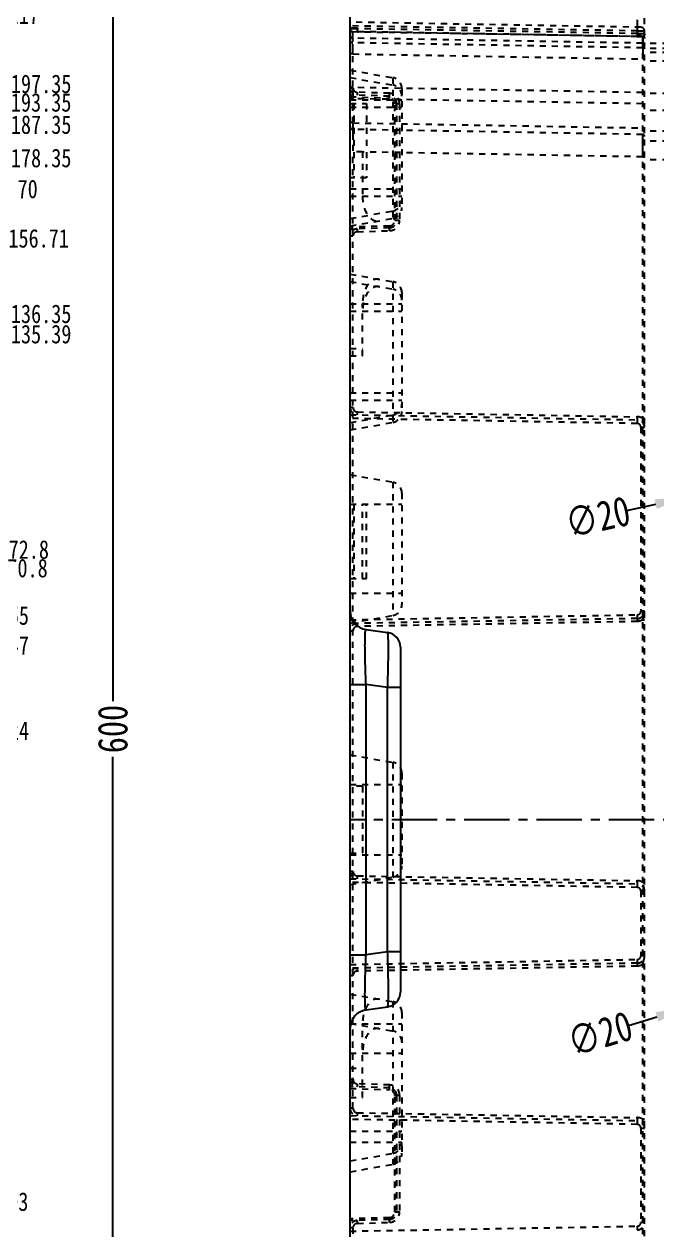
# Model space of a CAD drawing. Header units: millimetres. Extents: x -1265 to 1982, y -12197 to 1934.
# Drawn here: x 338.1 to 508.7, y -3272.7 to -2947.6 of the extents above; entities that cross this region are included whole.
import ezdxf

# ---------------------------------------------------------------- set-up
doc = ezdxf.new("R2010")
doc.units = ezdxf.units.MM
doc.header["$LTSCALE"] = 16.335
doc.header["$PDMODE"] = 3
doc.header["$PDSIZE"] = 0.3125
doc.linetypes.add('CENTER', pattern=[0.6, 0.375, -0.075, 0.075, -0.075])
doc.linetypes.add('HIDDEN', pattern=[0.2, 0.1, -0.1])
doc.layers.get('0').update_dxf_attribs({"linetype": 'CONTINUOUS'})
doc.layers.get('Defpoints').update_dxf_attribs({"linetype": 'CONTINUOUS'})
doc.layers.add('DEFAULT_2', color=8, linetype='HIDDEN')
doc.layers.add('DIM', color=3, linetype='CONTINUOUS')
doc.styles.get("Standard").update_dxf_attribs({"font": 'txt', "width": 0.8})
doc.dimstyles.new('11', dxfattribs={"dimtxt": 8, "dimasz": 8, "dimexe": 0, "dimexo": 0, "dimgap": 0, "dimtad": 0, "dimdsep": 46, "dimtxsty": 'Standard', "dimcen": 0, "dimclrd": 4, "dimclre": 4, "dimclrt": 6, "dimazin": 0, "dimtp": 0.01, "dimtm": 0.01, "dimtfac": 1, "dimtofl": 0, "dimtmove": 0, "dimatfit": 3, "dimfxl": 0, "dimtolj": 1, "dimarcsym": 0})

# ---------------------------------------------------------------- blocks, each defined once
blk = doc.blocks.new('*D445')
at = {"color": 4, "lineweight": -2}
for p, q in [((525.95, -3162.07), (615.41, -3162.07)), ((615.41, -3170.07), (615.41, -3241.73)), ((615.41, -3359.07), (615.41, -3257.73)), ((498.61, -3367.07), (615.41, -3367.07))]:
    blk.add_line(p, q, dxfattribs=at)
at = {"color": 4}
for points in [[(614.08, -3170.07), (616.74, -3170.07), (615.41, -3162.07)], [(614.08, -3359.07), (616.74, -3359.07), (615.41, -3367.07)]]:
    blk.add_solid(points, dxfattribs=at)
at = {"layer": 'Defpoints', "color": 0}
for p in [(525.95, -3162.07), (615.41, -3162.07), (498.61, -3367.07)]:
    blk.add_point(p, dxfattribs=at)
at = {"color": 6, "insert": (615.41, -3249.73), "char_height": 8, "attachment_point": 5, "rotation": 90}
blk.add_mtext('\\A1;205', dxfattribs=at)
blk = doc.blocks.new('*D502')
at = {"color": 4, "lineweight": -2}
for p, q in [((234.48, -2862.07), (362.03, -2862.07)), ((362.03, -2870.07), (362.03, -3130.16)), ((362.03, -3454.07), (362.03, -3145.1)), ((234.48, -3462.07), (362.03, -3462.07))]:
    blk.add_line(p, q, dxfattribs=at)
at = {"color": 4}
for points in [[(360.7, -2870.07), (363.36, -2870.07), (362.03, -2862.07)], [(360.7, -3454.07), (363.36, -3454.07), (362.03, -3462.07)]]:
    blk.add_solid(points, dxfattribs=at)
at = {"layer": 'Defpoints', "color": 0}
for p in [(234.48, -2862.07), (234.48, -3462.07), (362.03, -3462.07)]:
    blk.add_point(p, dxfattribs=at)
at = {"color": 6, "insert": (362.03, -3137.63), "char_height": 8, "attachment_point": 5, "rotation": 90}
blk.add_mtext('\\A1;600', dxfattribs=at)
blk = doc.blocks.new('*D504')
at = {"layer": 'Defpoints', "color": 0}
for p in [(141.15, -3138.07), (333.37, -3138.07), (36.15, -3162.07)]:
    blk.add_point(p, dxfattribs=at)
at = {"layer": 'DIM', "color": 4, "lineweight": -2}
blk.add_line((141.15, -3138.07), (333.37, -3138.07), dxfattribs=at)
at = {"layer": 'DIM', "color": 6, "insert": (336.7, -3138.07), "char_height": 5, "attachment_point": 5}
blk.add_mtext('\\A1;24', dxfattribs=at)
blk = doc.blocks.new('*D505')
at = {"layer": 'Defpoints', "color": 0}
for p in [(84.15, -3115.07), (333.37, -3115.07), (36.15, -3162.07)]:
    blk.add_point(p, dxfattribs=at)
at = {"layer": 'DIM', "color": 4, "lineweight": -2}
blk.add_line((84.15, -3115.07), (333.37, -3115.07), dxfattribs=at)
at = {"layer": 'DIM', "color": 6, "insert": (336.7, -3115.07), "char_height": 5, "attachment_point": 5}
blk.add_mtext('\\A1;47', dxfattribs=at)
blk = doc.blocks.new('*D506')
at = {"layer": 'Defpoints', "color": 0}
for p in [(41.55, -3107.07), (333.37, -3107.07), (36.15, -3162.07)]:
    blk.add_point(p, dxfattribs=at)
at = {"layer": 'DIM', "color": 4, "lineweight": -2}
blk.add_line((41.55, -3107.07), (333.37, -3107.07), dxfattribs=at)
at = {"layer": 'DIM', "color": 6, "insert": (336.7, -3107.07), "char_height": 5, "attachment_point": 5}
blk.add_mtext('\\A1;55', dxfattribs=at)
blk = doc.blocks.new('*D507')
at = {"layer": 'Defpoints', "color": 0}
for p in [(116.06, -3089.27), (333.37, -3089.27), (36.15, -3162.07)]:
    blk.add_point(p, dxfattribs=at)
at = {"layer": 'DIM', "color": 4, "lineweight": -2}
blk.add_line((116.06, -3089.27), (333.37, -3089.27), dxfattribs=at)
at = {"layer": 'DIM', "color": 6, "insert": (339.37, -3089.27), "char_height": 5, "attachment_point": 5}
blk.add_mtext('\\A1;72.8', dxfattribs=at)
blk = doc.blocks.new('*D508')
at = {"layer": 'Defpoints', "color": 0}
for p in [(261.15, -3091.27), (333.37, -3094.27), (36.15, -3162.07)]:
    blk.add_point(p, dxfattribs=at)
at = {"layer": 'DIM', "color": 4, "lineweight": -2}
for p, q in [((261.15, -3091.27), (325.37, -3091.27)), ((325.37, -3091.27), (329.37, -3094.27)), ((329.37, -3094.27), (333.37, -3094.27))]:
    blk.add_line(p, q, dxfattribs=at)
at = {"layer": 'DIM', "color": 6, "insert": (339.03, -3094.27), "char_height": 5, "attachment_point": 5}
blk.add_mtext('\\A1;70.8', dxfattribs=at)
blk = doc.blocks.new('*D509')
at = {"layer": 'Defpoints', "color": 0}
for p in [(76.61, -3025.72), (333.37, -3025.72), (36.15, -3162.07)]:
    blk.add_point(p, dxfattribs=at)
at = {"layer": 'DIM', "color": 4, "lineweight": -2}
blk.add_line((76.61, -3025.72), (333.37, -3025.72), dxfattribs=at)
at = {"layer": 'DIM', "color": 6, "insert": (342.7, -3025.72), "char_height": 5, "attachment_point": 5}
blk.add_mtext('\\A1;136.35', dxfattribs=at)
blk = doc.blocks.new('*D510')
at = {"layer": 'Defpoints', "color": 0}
for p in [(65.45, -3005.37), (333.37, -3005.37), (36.15, -3162.07)]:
    blk.add_point(p, dxfattribs=at)
at = {"layer": 'DIM', "color": 4, "lineweight": -2}
blk.add_line((65.45, -3005.37), (333.37, -3005.37), dxfattribs=at)
at = {"layer": 'DIM', "color": 6, "insert": (342.03, -3005.37), "char_height": 5, "attachment_point": 5}
blk.add_mtext('\\A1;156.71', dxfattribs=at)
blk = doc.blocks.new('*D511')
at = {"layer": 'Defpoints', "color": 0}
for p in [(36.15, -2992.07), (333.37, -2992.07), (36.15, -3162.07)]:
    blk.add_point(p, dxfattribs=at)
at = {"layer": 'DIM', "color": 4, "lineweight": -2}
blk.add_line((36.15, -2992.07), (333.37, -2992.07), dxfattribs=at)
at = {"layer": 'DIM', "color": 6, "insert": (337.7, -2992.07), "char_height": 5, "attachment_point": 5}
blk.add_mtext('\\A1;170', dxfattribs=at)
blk = doc.blocks.new('*D512')
at = {"layer": 'Defpoints', "color": 0}
for p in [(260.89, -3026.68), (333.37, -3031.2), (36.15, -3162.07)]:
    blk.add_point(p, dxfattribs=at)
at = {"layer": 'DIM', "color": 4, "lineweight": -2}
for p, q in [((260.89, -3026.68), (325.37, -3026.68)), ((325.37, -3026.68), (329.37, -3031.2)), ((329.37, -3031.2), (333.37, -3031.2))]:
    blk.add_line(p, q, dxfattribs=at)
at = {"layer": 'DIM', "color": 6, "insert": (342.7, -3031.2), "char_height": 5, "attachment_point": 5}
blk.add_mtext('\\A1;135.39', dxfattribs=at)
blk = doc.blocks.new('*D513')
at = {"layer": 'Defpoints', "color": 0}
for p in [(94.61, -2983.72), (333.37, -2983.72), (36.15, -3162.07)]:
    blk.add_point(p, dxfattribs=at)
at = {"layer": 'DIM', "color": 4, "lineweight": -2}
blk.add_line((94.61, -2983.72), (333.37, -2983.72), dxfattribs=at)
at = {"layer": 'DIM', "color": 6, "insert": (342.7, -2983.72), "char_height": 5, "attachment_point": 5}
blk.add_mtext('\\A1;178.35', dxfattribs=at)
blk = doc.blocks.new('*D514')
at = {"layer": 'Defpoints', "color": 0}
for p in [(228.61, -2974.72), (333.37, -2974.72), (36.15, -3162.07)]:
    blk.add_point(p, dxfattribs=at)
at = {"layer": 'DIM', "color": 4, "lineweight": -2}
blk.add_line((228.61, -2974.72), (333.37, -2974.72), dxfattribs=at)
at = {"layer": 'DIM', "color": 6, "insert": (342.7, -2974.72), "char_height": 5, "attachment_point": 5}
blk.add_mtext('\\A1;187.35', dxfattribs=at)
blk = doc.blocks.new('*D515')
at = {"layer": 'Defpoints', "color": 0}
for p in [(49.61, -2968.72), (333.37, -2968.72), (36.15, -3162.07)]:
    blk.add_point(p, dxfattribs=at)
at = {"layer": 'DIM', "color": 4, "lineweight": -2}
blk.add_line((49.61, -2968.72), (333.37, -2968.72), dxfattribs=at)
at = {"layer": 'DIM', "color": 6, "insert": (342.7, -2968.72), "char_height": 5, "attachment_point": 5}
blk.add_mtext('\\A1;193.35', dxfattribs=at)
blk = doc.blocks.new('*D516')
at = {"layer": 'Defpoints', "color": 0}
for p in [(333.37, -2963.72), (131.61, -2964.72), (36.15, -3162.07)]:
    blk.add_point(p, dxfattribs=at)
at = {"layer": 'DIM', "color": 4, "lineweight": -2}
for p, q in [((325.37, -2964.72), (329.37, -2963.72)), ((329.37, -2963.72), (333.37, -2963.72)), ((131.61, -2964.72), (325.37, -2964.72))]:
    blk.add_line(p, q, dxfattribs=at)
at = {"layer": 'DIM', "color": 6, "insert": (342.7, -2963.72), "char_height": 5, "attachment_point": 5}
blk.add_mtext('\\A1;197.35', dxfattribs=at)
blk = doc.blocks.new('*D517')
at = {"layer": 'Defpoints', "color": 0}
for p in [(208.55, -2945.07), (333.37, -2945.07), (36.15, -3162.07)]:
    blk.add_point(p, dxfattribs=at)
at = {"layer": 'DIM', "color": 4, "lineweight": -2}
blk.add_line((208.55, -2945.07), (333.37, -2945.07), dxfattribs=at)
at = {"layer": 'DIM', "color": 6, "insert": (338.03, -2945.07), "char_height": 5, "attachment_point": 5}
blk.add_mtext('\\A1;217', dxfattribs=at)
blk = doc.blocks.new('*D518')
at = {"layer": 'Defpoints', "color": 0}
for p in [(53.55, -2933.07), (333.37, -2933.07), (36.15, -3162.07)]:
    blk.add_point(p, dxfattribs=at)
at = {"layer": 'DIM', "color": 4, "lineweight": -2}
blk.add_line((53.55, -2933.07), (333.37, -2933.07), dxfattribs=at)
at = {"layer": 'DIM', "color": 6, "insert": (338.7, -2933.07), "char_height": 5, "attachment_point": 5}
blk.add_mtext('\\A1;229', dxfattribs=at)
blk = doc.blocks.new('*D519')
at = {"layer": 'Defpoints', "color": 0}
for p in [(47.15, -2912.07), (333.37, -2912.07), (36.15, -3162.07)]:
    blk.add_point(p, dxfattribs=at)
at = {"layer": 'DIM', "color": 4, "lineweight": -2}
blk.add_line((47.15, -2912.07), (333.37, -2912.07), dxfattribs=at)
at = {"layer": 'DIM', "color": 6, "insert": (338.37, -2912.07), "char_height": 5, "attachment_point": 5}
blk.add_mtext('\\A1;250', dxfattribs=at)
blk = doc.blocks.new('*D520')
at = {"layer": 'Defpoints', "color": 0}
for p in [(208.55, -2923.07), (333.37, -2923.07), (36.15, -3162.07)]:
    blk.add_point(p, dxfattribs=at)
at = {"layer": 'DIM', "color": 4, "lineweight": -2}
blk.add_line((208.55, -2923.07), (333.37, -2923.07), dxfattribs=at)
at = {"layer": 'DIM', "color": 6, "insert": (338.7, -2923.07), "char_height": 5, "attachment_point": 5}
blk.add_mtext('\\A1;239', dxfattribs=at)
blk = doc.blocks.new('*D525')
at = {"layer": 'Defpoints', "color": 0}
for p in [(36.15, -3162.07), (102.15, -3265.07), (330.84, -3265.07)]:
    blk.add_point(p, dxfattribs=at)
at = {"layer": 'DIM', "color": 4, "lineweight": -2}
blk.add_line((102.15, -3265.07), (330.84, -3265.07), dxfattribs=at)
at = {"layer": 'DIM', "color": 6, "insert": (335.18, -3265.07), "char_height": 5, "attachment_point": 5}
blk.add_mtext('\\A1;103', dxfattribs=at)
blk = doc.blocks.new('*D526')
at = {"layer": 'Defpoints', "color": 0}
for p in [(36.15, -3162.07), (50.55, -3289.07), (330.84, -3289.07)]:
    blk.add_point(p, dxfattribs=at)
at = {"layer": 'DIM', "color": 4, "lineweight": -2}
blk.add_line((50.55, -3289.07), (330.84, -3289.07), dxfattribs=at)
at = {"layer": 'DIM', "color": 6, "insert": (335.51, -3289.07), "char_height": 5, "attachment_point": 5}
blk.add_mtext('\\A1;127', dxfattribs=at)
blk = doc.blocks.new('*D527')
at = {"layer": 'Defpoints', "color": 0}
for p in [(36.15, -3162.07), (250.28, -3367.07), (330.84, -3367.07)]:
    blk.add_point(p, dxfattribs=at)
at = {"layer": 'DIM', "color": 4, "lineweight": -2}
blk.add_line((250.28, -3367.07), (330.84, -3367.07), dxfattribs=at)
at = {"layer": 'DIM', "color": 6, "insert": (335.84, -3367.07), "char_height": 5, "attachment_point": 5}
blk.add_mtext('\\A1;205', dxfattribs=at)
blk = doc.blocks.new('*D528')
at = {"layer": 'Defpoints', "color": 0}
for p in [(36.15, -3162.07), (210.72, -3390.66), (330.84, -3390.66)]:
    blk.add_point(p, dxfattribs=at)
at = {"layer": 'DIM', "color": 4, "lineweight": -2}
blk.add_line((210.72, -3390.66), (330.84, -3390.66), dxfattribs=at)
at = {"layer": 'DIM', "color": 6, "insert": (340.84, -3390.66), "char_height": 5, "attachment_point": 5}
blk.add_mtext('\\A1;228.58', dxfattribs=at)
blk = doc.blocks.new('*D529')
at = {"layer": 'Defpoints', "color": 0}
for p in [(36.15, -3162.07), (143.42, -3410.66), (330.84, -3410.66)]:
    blk.add_point(p, dxfattribs=at)
at = {"layer": 'DIM', "color": 4, "lineweight": -2}
blk.add_line((143.42, -3410.66), (330.84, -3410.66), dxfattribs=at)
at = {"layer": 'DIM', "color": 6, "insert": (340.84, -3410.66), "char_height": 5, "attachment_point": 5}
blk.add_mtext('\\A1;248.58', dxfattribs=at)
blk = doc.blocks.new('*D530')
at = {"layer": 'Defpoints', "color": 0}
for p in [(36.15, -3162.07), (45.89, -3412.07), (330.84, -3415.66)]:
    blk.add_point(p, dxfattribs=at)
at = {"layer": 'DIM', "color": 4, "lineweight": -2}
for p, q in [((45.89, -3412.07), (322.84, -3412.07)), ((322.84, -3412.07), (326.84, -3415.66)), ((326.84, -3415.66), (330.84, -3415.66))]:
    blk.add_line(p, q, dxfattribs=at)
at = {"layer": 'DIM', "color": 6, "insert": (335.84, -3415.66), "char_height": 5, "attachment_point": 5}
blk.add_mtext('\\A1;250', dxfattribs=at)
blk = doc.blocks.new('*D531')
at = {"layer": 'Defpoints', "color": 0}
for p in [(36.15, -3162.07), (75.42, -3421.66), (330.84, -3421.66)]:
    blk.add_point(p, dxfattribs=at)
at = {"layer": 'DIM', "color": 4, "lineweight": -2}
blk.add_line((75.42, -3421.66), (330.84, -3421.66), dxfattribs=at)
at = {"layer": 'DIM', "color": 6, "insert": (340.84, -3421.66), "char_height": 5, "attachment_point": 5}
blk.add_mtext('\\A1;259.58', dxfattribs=at)
blk = doc.blocks.new('*D567')
at = {"color": 4, "lineweight": -2}
blk.add_line((500.57, -3078.73), (508.38, -3076.99), dxfattribs=at)
at = {"color": 4}
blk.add_solid([(508.09, -3075.69), (508.67, -3078.29), (516.19, -3075.25)], dxfattribs=at)
at = {"layer": 'Defpoints', "color": 0}
for p in [(535.71, -3070.89), (516.19, -3075.25)]:
    blk.add_point(p, dxfattribs=at)
at = {"color": 6, "insert": (492.77, -3080.48), "char_height": 8, "attachment_point": 5, "rotation": 12.5788}
blk.add_mtext('\\A1;∅20', dxfattribs=at)
blk = doc.blocks.new('*D568')
at = {"color": 4, "lineweight": -2}
blk.add_line((501.04, -3217.51), (508.7, -3215.22), dxfattribs=at)
at = {"color": 4}
blk.add_solid([(508.32, -3213.94), (509.08, -3216.5), (516.37, -3212.93)], dxfattribs=at)
at = {"layer": 'Defpoints', "color": 0}
for p in [(535.53, -3207.21), (516.37, -3212.93)]:
    blk.add_point(p, dxfattribs=at)
at = {"color": 6, "insert": (493.37, -3219.8), "char_height": 8, "attachment_point": 5, "rotation": 16.6243}
blk.add_mtext('\\A1;∅20', dxfattribs=at)

msp = doc.modelspace()

# ---------------------------------------------------------------- linework, layer by layer
at = {"color": 7, "linetype": 'Continuous'}
for p, q in [((425.986, -3462.031), (425.986, -2862.114)), ((430.291, -3110.791), (436.108, -3111.608)), ((439.551, -3115.569), (439.551, -3208.575)), ((425.986, -3125.645), (430.291, -3125.645)), ((430.291, -3198.5), (430.291, -3125.645)), ((436.108, -3126.462), (430.291, -3125.645)), ((436.108, -3197.683), (436.108, -3126.462)), ((439.551, -3126.462), (436.108, -3126.462)), ((425.986, -3198.5), (430.291, -3198.5)), ((436.108, -3197.683), (430.291, -3198.5)), ((439.551, -3197.683), (436.108, -3197.683)), ((430.291, -3213.354), (436.108, -3212.537))]:
    msp.add_line(p, q, dxfattribs=at)
at = {"color": 1, "linetype": 'CENTER', "ltscale": 1.990328}
msp.add_line((585.986, -3162.072), (425.986, -3162.072), dxfattribs=at)
at = {"color": 7, "linetype": 'Continuous'}
for centre, radius, start, end in [((430.986, -3105.839), 5, 180, 262), ((435.551, -3115.569), 4, 0, 82), ((435.551, -3208.575), 4, 278, 0), ((430.986, -3218.306), 5, 98, 180)]:
    msp.add_arc(centre, radius, start, end, dxfattribs=at)
for points, knots in [([(430.291, -3125.645), (430.247, -3124.675), (430.17, -3122.772), (430.082, -3120.006), (430.027, -3117.455), (430.006, -3115.222), (430.018, -3113.603), (430.049, -3112.535), (430.08, -3111.919), (430.114, -3111.445), (430.166, -3111.09), (430.198, -3110.902), (430.262, -3110.787), (430.291, -3110.791)], [0, 0, 0, 0, 0.1953647, 0.3836415, 0.5572435, 0.7091879, 0.8332162, 0.883192, 0.9245225, 0.9568802, 0.9800813, 0.9941409, 1, 1, 1, 1]), ([(436.108, -3126.462), (436.143, -3125.498), (436.205, -3123.606), (436.275, -3120.859), (436.319, -3118.326), (436.334, -3116.395), (436.329, -3115.03), (436.319, -3114.165), (436.301, -3113.418), (436.277, -3112.797), (436.247, -3112.305), (436.213, -3111.95), (436.176, -3111.735), (436.142, -3111.638), (436.119, -3111.61), (436.108, -3111.608)], [0, 0, 0, 0, 0.1945228, 0.3815994, 0.5539675, 0.7051008, 0.770828, 0.829134, 0.8794767, 0.9214045, 0.9545501, 0.9786586, 0.9936133, 0.9977524, 1, 1, 1, 1]), ([(430.291, -3213.354), (430.262, -3213.358), (430.198, -3213.243), (430.166, -3213.055), (430.114, -3212.7), (430.08, -3212.225), (430.049, -3211.609), (430.018, -3210.54), (430.006, -3208.92), (430.027, -3206.688), (430.082, -3204.137), (430.17, -3201.372), (430.247, -3199.469), (430.291, -3198.5)], [0, 0, 0, 0, 0.0058599, 0.0199239, 0.0431402, 0.0755277, 0.1168881, 0.1669164, 0.2910024, 0.4429394, 0.6164791, 0.8046542, 1, 1, 1, 1]), ([(436.108, -3212.537), (436.119, -3212.535), (436.142, -3212.507), (436.176, -3212.41), (436.213, -3212.194), (436.247, -3211.839), (436.277, -3211.347), (436.301, -3210.725), (436.319, -3209.978), (436.329, -3209.112), (436.334, -3207.747), (436.319, -3205.816), (436.275, -3203.285), (436.205, -3200.538), (436.143, -3198.647), (436.108, -3197.683)], [0, 0, 0, 0, 0.0022479, 0.0063882, 0.0213486, 0.0454727, 0.0786484, 0.1206072, 0.1710005, 0.2293383, 0.2950926, 0.4462181, 0.6185267, 0.8055008, 1, 1, 1, 1])]:
    msp.add_open_spline(points, degree=3, knots=knots, dxfattribs=at)
at = {"layer": 'DEFAULT_2', "color": 8, "linetype": 'HIDDEN'}
for p, q in [((503.406, -2939.886), (503.406, -2950.949)), ((505.381, -3339.66), (505.381, -2939.903)), ((504.394, -2948.446), (425.986, -2947.077)), ((503.406, -2949.434), (425.986, -2948.082)), ((427.961, -2948.637), (425.986, -2948.585)), ((427.961, -2948.821), (425.986, -2948.8)), ((425.986, -2948.8), (427.961, -2948.821)), ((426.136, -2948.801), (425.986, -2948.8)), ((427.203, -2948.813), (426.136, -2948.801)), ((426.776, -2974.219), (426.776, -2949.604)), ((504.888, -2950.967), (426.776, -2949.604)), ((427.96, -2949.723), (426.776, -2949.704)), ((504.888, -2952.733), (426.776, -2951.37)), ((427.961, -2948.821), (427.203, -2948.813)), ((427.961, -2948.637), (427.961, -2948.821)), ((503.406, -2950.137), (427.961, -2948.821)), ((505.381, -2949.451), (503.406, -2949.434)), ((503.406, -2949.434), (505.381, -2949.451)), ((503.406, -2950.137), (505.381, -2950.137)), ((505.381, -2950.186), (503.406, -2950.137)), ((505.145, -2951.043), (504.888, -2950.967)), ((504.888, -2950.967), (504.888, -2953.982)), ((504.888, -2951.173), (504.888, -2950.996)), ((504.889, -2951.173), (504.888, -2950.996)), ((504.888, -2951.775), (504.888, -2951.173)), ((504.889, -2951.775), (504.889, -2951.173)), ((505.145, -2951.043), (505.286, -2951.18)), ((505.286, -2951.18), (505.375, -2951.409)), ((505.375, -2951.409), (505.381, -2951.456)), ((505.381, -2951.456), (505.381, -2951.448)), ((504.888, -2953.982), (426.776, -2952.618)), ((504.888, -2952.733), (504.888, -2951.775)), ((504.888, -3273.834), (504.888, -2952.733)), ((504.888, -2953.982), (504.889, -2952.733)), ((504.889, -2952.733), (504.889, -2951.775)), ((537.95, -2952.793), (505.381, -2952.793)), ((537.95, -2954.205), (505.381, -2954.205)), ((426.776, -2955.633), (425.986, -2955.633)), ((426.776, -2955.633), (504.888, -2956.996)), ((505.381, -2956.996), (504.888, -2956.996)), ((537.95, -2955.203), (505.381, -2955.203)), ((537.95, -2957.613), (505.381, -2957.613)), ((425.986, -2959.999), (437.507, -2962.03)), ((425.986, -2961.999), (437.507, -2964.03)), ((437.507, -2962.03), (437.507, -2999.967)), ((425.986, -2964.734), (426.776, -2964.734)), ((436.609, -2967.046), (425.986, -2966.675)), ((425.986, -2967.177), (436.6, -2967.548)), ((426.775, -2965.928), (426.774, -2966.324)), ((426.774, -2966.324), (426.774, -2966.729)), ((426.774, -2966.729), (426.774, -2966.886)), ((426.774, -2966.886), (426.775, -2967.488)), ((426.776, -2964.679), (426.775, -2965.928)), ((426.775, -2967.488), (426.776, -2967.694)), ((504.888, -2966.043), (426.776, -2964.679)), ((426.776, -2967.694), (426.776, -2964.679)), ((504.888, -2969.057), (426.776, -2967.694)), ((436.623, -2966.242), (427.94, -2965.939)), ((439.986, -2964.985), (439.986, -2997.013)), ((537.95, -2966.259), (505.381, -2966.259)), ((425.986, -2967.999), (439.986, -2967.999)), ((425.986, -2968.999), (430.46, -2968.999)), ((425.986, -2969.999), (439.986, -2969.999)), ((426.986, -2968.999), (426.986, -2988.999)), ((430.46, -2968.999), (430.46, -2988.999)), ((438.055, -3000.475), (438.055, -2969.055)), ((439.339, -2969.055), (438.055, -2969.055)), ((438.549, -2969.055), (438.549, -3000.475)), ((439.339, -2969.054), (439.339, -3000.475)), ((537.95, -2970.883), (505.381, -2970.883)), ((426.776, -2974.219), (426.775, -2975.78)), ((426.776, -2974.219), (504.888, -2975.583)), ((426.775, -2975.78), (426.776, -2975.985)), ((504.888, -2977.348), (426.776, -2975.985)), ((537.95, -2976.465), (505.381, -2976.465)), ((537.95, -2979.174), (505.381, -2979.174)), ((429.341, -2981.999), (425.986, -2981.999)), ((426.776, -3239.869), (426.776, -2982.014)), ((504.888, -2983.377), (426.776, -2982.014)), ((429.341, -2981.999), (429.341, -2993.999)), ((504.888, -2983.377), (505.381, -2983.377)), ((537.95, -2984.174), (505.381, -2984.174)), ((430.46, -2988.999), (425.986, -2988.999)), ((425.986, -2991.999), (439.986, -2991.999)), ((425.986, -2993.999), (439.986, -2993.999)), ((425.986, -2999.999), (437.507, -2997.967)), ((425.986, -3001.999), (437.507, -2999.967)), ((436.6, -3001.982), (425.986, -3002.352)), ((436.609, -3002.484), (425.986, -3002.855)), ((427.94, -3003.591), (436.623, -3003.287)), ((438.055, -3000.475), (439.339, -3000.475)), ((426.776, -3004.796), (425.986, -3004.796)), ((425.986, -3014.999), (437.507, -3017.03)), ((425.986, -3016.999), (437.507, -3019.03)), ((437.507, -3017.03), (437.507, -3054.967)), ((425.986, -3022.999), (439.986, -3022.999)), ((429.341, -3036.999), (429.341, -3022.999)), ((439.986, -3019.985), (439.986, -3052.013)), ((425.986, -3024.999), (439.986, -3024.999)), ((425.986, -3034.999), (429.341, -3034.999)), ((425.986, -3036.999), (429.341, -3036.999)), ((425.986, -3046.999), (439.986, -3046.999)), ((425.986, -3048.999), (439.986, -3048.999)), ((426.776, -3050.929), (425.986, -3050.929)), ((427.961, -3052.135), (503.406, -3053.451)), ((425.986, -3052.904), (503.406, -3054.255)), ((425.986, -3054.999), (437.507, -3052.967)), ((503.406, -3055.26), (425.986, -3053.909)), ((425.986, -3056.999), (437.507, -3054.967)), ((505.381, -3053.903), (504.888, -3053.903)), ((504.394, -3056.265), (504.394, -3105.823)), ((504.394, -3056.265), (505.381, -3056.265)), ((425.986, -3069.044), (437.507, -3071.075)), ((437.507, -3071.075), (437.507, -3107.012)), ((439.986, -3074.03), (439.986, -3104.058)), ((425.986, -3077.044), (439.986, -3077.044)), ((426.986, -3077.044), (426.986, -3097.044)), ((429.341, -3097.044), (429.341, -3077.044)), ((430.46, -3097.044), (430.46, -3077.044)), ((425.986, -3097.044), (430.46, -3097.044)), ((425.986, -3101.044), (439.986, -3101.044)), ((425.986, -3108.179), (503.406, -3106.828)), ((425.986, -3109.044), (437.507, -3107.012)), ((505.381, -3105.823), (504.394, -3105.823)), ((503.406, -3107.833), (425.986, -3109.184)), ((503.406, -3108.636), (427.961, -3109.953)), ((504.888, -3108.184), (505.381, -3108.184)), ((425.986, -3111.159), (426.776, -3111.159)), ((425.986, -3144.572), (437.507, -3146.604)), ((437.507, -3146.604), (437.507, -3177.541)), ((439.986, -3149.558), (439.986, -3174.587)), ((425.986, -3152.572), (439.986, -3152.572)), ((429.341, -3153.072), (425.986, -3153.072)), ((429.341, -3153.072), (429.341, -3171.072)), ((425.986, -3171.072), (429.341, -3171.072)), ((425.986, -3171.572), (439.986, -3171.572)), ((426.776, -3176.001), (425.986, -3176.001)), ((425.986, -3179.572), (437.507, -3177.541)), ((425.986, -3177.976), (503.406, -3179.328)), ((503.406, -3180.332), (425.986, -3178.981)), ((427.961, -3177.207), (503.406, -3178.524)), ((505.381, -3178.976), (504.888, -3178.976)), ((504.394, -3181.337), (504.394, -3198.735)), ((504.394, -3181.337), (505.381, -3181.337)), ((425.986, -3201.091), (503.406, -3199.74)), ((503.406, -3200.745), (425.986, -3202.096)), ((503.406, -3201.549), (427.961, -3202.866)), ((505.381, -3198.735), (504.394, -3198.735)), ((504.888, -3201.097), (505.381, -3201.097)), ((425.986, -3204.071), (426.776, -3204.071)), ((425.986, -3209.072), (437.507, -3211.104)), ((437.507, -3211.104), (437.507, -3254.967)), ((439.986, -3214.058), (439.986, -3252.013)), ((425.986, -3216.999), (437.507, -3219.03)), ((425.986, -3217.072), (439.986, -3217.072)), ((429.341, -3236.999), (429.341, -3217.072)), ((425.986, -3224.999), (439.986, -3224.999)), ((425.986, -3229.072), (429.341, -3229.072)), ((425.986, -3232.064), (426.776, -3232.064)), ((436.609, -3234.376), (425.986, -3234.005)), ((436.623, -3233.572), (427.94, -3233.269)), ((425.986, -3234.507), (436.6, -3234.878)), ((425.986, -3236.999), (429.341, -3236.999)), ((438.055, -3267.805), (438.055, -3236.385)), ((439.339, -3236.385), (438.055, -3236.385)), ((438.549, -3236.385), (438.549, -3267.805)), ((439.339, -3236.384), (439.339, -3267.805)), ((426.776, -3239.869), (425.986, -3239.869)), ((425.986, -3241.844), (503.406, -3243.195)), ((503.406, -3244.2), (425.986, -3242.849)), ((427.961, -3241.075), (503.406, -3242.391)), ((505.381, -3242.843), (504.888, -3242.843)), ((425.986, -3246.072), (439.986, -3246.072)), ((504.394, -3245.205), (504.394, -3270.643)), ((504.394, -3245.205), (505.381, -3245.205)), ((425.986, -3248.999), (439.986, -3248.999)), ((425.986, -3254.072), (437.507, -3252.041)), ((425.986, -3256.999), (437.507, -3254.967)), ((436.6, -3269.312), (425.986, -3269.682)), ((436.609, -3269.814), (425.986, -3270.185)), ((438.055, -3267.805), (439.339, -3267.805)), ((425.986, -3272.999), (503.406, -3271.648)), ((426.776, -3272.126), (425.986, -3272.126)), ((426.776, -3272.126), (426.776, -3348.554)), ((427.94, -3270.921), (436.623, -3270.617)), ((505.381, -3270.643), (504.394, -3270.643))]:
    msp.add_line(p, q, dxfattribs=at)
for centre, radius, start, end in [((426.79, -2948.8), 0.804, 180, 269), ((504.376, -2949.451), 1.005, 0, 89), ((504.879, -2951.47), 0.502, 359.99904, 88.99997), ((436.986, -2964.985), 3, 0, 80), ((436.986, -2966.985), 3, 0, 80), ((427.996, -2964.734), 2.01, 180, 268), ((426.79, -2966.89), 0.804, 179.99999, 269), ((427.982, -2964.734), 1.206, 180.00317, 268.00318), ((436.548, -2969.055), 1.508, 0.006, 88.00038), ((436.539, -2969.055), 2.01, 0, 88), ((436.525, -2969.055), 2.814, 0.00322, 88.00325), ((504.879, -2969.56), 0.502, 0, 89), ((426.79, -2975.181), 0.804, 180, 269), ((629.556, -2977.17), 202.785, 179.75009, 179.991), ((1567.845, -2977.916), 1141.074, 179.960949, 180.112294), ((504.879, -2977.851), 0.502, 359.99904, 88.99997), ((436.986, -2995.013), 3, 280, 0), ((436.986, -2997.013), 3, 280, 0), ((427.996, -3004.796), 2.01, 92, 180), ((427.982, -3004.796), 1.206, 91.9968, 179.99681), ((436.548, -3000.475), 1.508, 271.99963, 359.99401), ((436.539, -3000.475), 2.01, 272, 0), ((436.525, -3000.475), 2.814, 271.99691, 359.99694), ((436.986, -3019.985), 3, 0, 80), ((436.986, -3021.985), 3, 0, 80), ((427.996, -3050.929), 2.01, 180, 269), ((436.986, -3050.013), 3, 280, 0), ((436.986, -3052.013), 3, 280, 0), ((503.356, -3056.268), 2.817, 57.07082, 88.98548), ((503.371, -3056.265), 2.01, 0, 89), ((503.389, -3056.265), 1.005, 360, 89), ((512.286, -3052.12), 7.611, 193.55592, 194.53554), ((436.986, -3074.03), 3, 0, 80), ((436.986, -3104.058), 3, 280, 0), ((503.371, -3105.823), 2.01, 271, 0), ((503.389, -3105.823), 1.005, 271, 0), ((427.996, -3111.159), 2.01, 91, 180), ((470.829, -3109.208), 42.874, 180.67218, 180.99608), ((436.986, -3149.558), 3, 0, 80), ((436.986, -3174.587), 3, 280, 0), ((427.996, -3176.001), 2.01, 180, 269), ((503.356, -3181.34), 2.817, 57.07082, 88.98548), ((512.286, -3177.192), 7.611, 193.55592, 194.53554), ((503.371, -3181.337), 2.01, 0, 89), ((503.389, -3181.337), 1.005, 360, 89), ((503.371, -3198.735), 2.01, 271, 0), ((503.389, -3198.735), 1.005, 271, 0), ((427.996, -3204.071), 2.01, 91, 180), ((436.986, -3214.058), 3, 0, 80), ((436.986, -3221.985), 3, 0, 80), ((427.996, -3232.064), 2.01, 180, 268), ((427.982, -3232.064), 1.206, 180.00317, 268.00318), ((436.539, -3236.385), 2.01, 0, 88), ((436.525, -3236.385), 2.814, 0.00322, 88.00325), ((436.548, -3236.385), 1.508, 0.006, 88.00038), ((427.996, -3239.869), 2.01, 180, 269), ((503.356, -3245.208), 2.817, 57.07082, 88.98548), ((503.371, -3245.205), 2.01, 0, 89), ((512.286, -3241.06), 7.611, 193.55592, 194.53554), ((503.389, -3245.205), 1.005, 360, 89), ((436.986, -3249.087), 3, 280, 0), ((436.986, -3252.013), 3, 280, 0), ((427.996, -3272.126), 2.01, 92, 180), ((436.548, -3267.805), 1.508, 271.99963, 359.99401), ((436.539, -3267.805), 2.01, 272, 0), ((436.525, -3267.805), 2.814, 271.99691, 359.99694), ((427.982, -3272.126), 1.206, 91.9968, 179.99681), ((503.371, -3270.643), 2.01, 271, 0)]:
    msp.add_arc(centre, radius, start, end, dxfattribs=at)
for centre, start_param, end_param in [((433.361, -2993.999), -4.712389, -3.0355981), ((433.361, -3022.999), -0.1059945, 1.5707963), ((433.361, -3024.999), -0.1059945, 1.5707963), ((433.361, -3217.072), 6.1771908, 7.8539816), ((433.361, -3224.999), -0.1059945, 1.5707963)]:
    msp.add_ellipse(centre, major_axis=(0, 6.662), ratio=0.6033863, start_param=start_param, end_param=end_param, dxfattribs=at)
for points in [[(425.986, -2948.891), (425.986, -2949.03), (426.024, -2949.174), (426.093, -2949.295)], [(426.093, -2949.295), (426.16, -2949.416), (426.263, -2949.522), (426.382, -2949.592)], [(426.382, -2949.592), (426.499, -2949.662), (426.639, -2949.702), (426.776, -2949.704)], [(503.406, -2950.949), (478.258, -2950.524), (453.109, -2950.115), (427.96, -2949.723)], [(505.141, -2975.636), (505.062, -2975.602), (504.974, -2975.584), (504.888, -2975.583)], [(426.776, -3050.929), (426.776, -3051.085), (426.809, -3051.244), (426.869, -3051.388)], [(426.869, -3051.388), (426.927, -3051.531), (427.014, -3051.664), (427.122, -3051.774)], [(427.122, -3051.774), (427.23, -3051.884), (427.362, -3051.973), (427.503, -3052.034)], [(427.503, -3052.034), (427.647, -3052.096), (427.805, -3052.132), (427.961, -3052.135)], [(426.869, -3110.699), (426.809, -3110.844), (426.776, -3111.003), (426.776, -3111.159)], [(427.122, -3110.314), (427.014, -3110.424), (426.927, -3110.557), (426.869, -3110.699)], [(427.503, -3110.054), (427.362, -3110.115), (427.23, -3110.204), (427.122, -3110.314)], [(427.961, -3109.953), (427.805, -3109.956), (427.647, -3109.992), (427.503, -3110.054)], [(504.888, -3108.184), (504.454, -3108.465), (503.923, -3108.627), (503.406, -3108.636)], [(426.776, -3176.001), (426.776, -3176.157), (426.809, -3176.316), (426.869, -3176.461)], [(426.869, -3176.461), (426.927, -3176.603), (427.014, -3176.737), (427.122, -3176.846)], [(427.122, -3176.846), (427.23, -3176.956), (427.362, -3177.045), (427.503, -3177.106)], [(427.503, -3177.106), (427.647, -3177.168), (427.805, -3177.204), (427.961, -3177.207)], [(504.888, -3201.097), (504.454, -3201.377), (503.923, -3201.54), (503.406, -3201.549)], [(426.869, -3203.612), (426.809, -3203.756), (426.776, -3203.915), (426.776, -3204.071)], [(427.122, -3203.226), (427.014, -3203.336), (426.927, -3203.47), (426.869, -3203.612)], [(427.503, -3202.966), (427.362, -3203.027), (427.23, -3203.116), (427.122, -3203.226)], [(427.961, -3202.866), (427.805, -3202.868), (427.647, -3202.904), (427.503, -3202.966)], [(426.776, -3239.869), (426.776, -3240.025), (426.809, -3240.184), (426.869, -3240.328)], [(426.869, -3240.328), (426.927, -3240.471), (427.014, -3240.604), (427.122, -3240.714)], [(427.122, -3240.714), (427.23, -3240.824), (427.362, -3240.913), (427.503, -3240.974)], [(427.503, -3240.974), (427.647, -3241.036), (427.805, -3241.072), (427.961, -3241.075)], [(504.261, -3271.14), (504.346, -3270.991), (504.394, -3270.814), (504.394, -3270.643)]]:
    msp.add_open_spline(points, degree=3, dxfattribs=at)
for points, knots in [([(425.986, -2950.801), (425.986, -2950.898), (426.078, -2951.116), (426.268, -2951.242), (426.379, -2951.288)], [0, 0, 0, 0, 0.4472534, 1, 1, 1, 1]), ([(426.379, -2951.288), (426.474, -2951.327), (426.608, -2951.36), (426.744, -2951.369), (426.776, -2951.37)], [0, 0, 0, 0, 0.7578443, 1, 1, 1, 1]), ([(426.776, -2955.633), (426.775, -2955.241), (426.774, -2954.472), (426.772, -2953.356), (426.771, -2952.326), (426.77, -2951.542), (426.771, -2950.989), (426.771, -2950.64), (426.771, -2950.338), (426.772, -2950.087), (426.773, -2949.909), (426.773, -2949.794), (426.774, -2949.727), (426.775, -2949.677), (426.773, -2949.637), (426.778, -2949.62), (426.774, -2949.604), (426.776, -2949.604)], [0, 0, 0, 0, 0.194984, 0.3825362, 0.5556043, 0.7071361, 0.7727064, 0.8307535, 0.8809015, 0.9227743, 0.955996, 0.9692451, 0.9801906, 0.9887853, 0.9949825, 0.9987355, 1, 1, 1, 1]), ([(427.961, -2949.624), (427.956, -2949.624), (427.963, -2949.592), (427.954, -2949.559), (427.957, -2949.479), (427.955, -2949.381), (427.956, -2949.256), (427.957, -2949.067), (427.96, -2948.92), (427.961, -2948.821)], [0, 0, 0, 0, 0.0191526, 0.0751162, 0.1668453, 0.2931831, 0.4510675, 0.6298574, 1, 1, 1, 1]), ([(503.406, -2950.137), (503.405, -2950.237), (503.403, -2950.384), (503.401, -2950.573), (503.4, -2950.698), (503.402, -2950.796), (503.399, -2950.876), (503.408, -2950.909), (503.401, -2950.941), (503.406, -2950.941)], [0, 0, 0, 0, 0.3701426, 0.5489324, 0.7068168, 0.8331547, 0.924884, 0.9808478, 1, 1, 1, 1]), ([(503.406, -2948.429), (503.413, -2948.429), (503.407, -2948.453), (503.412, -2948.473), (503.411, -2948.525), (503.414, -2948.607), (503.414, -2948.734), (503.413, -2948.889), (503.411, -2949.126), (503.409, -2949.31), (503.406, -2949.434)], [0, 0, 0, 0, 0.0191522, 0.0425941, 0.0751185, 0.1668476, 0.2931852, 0.451069, 0.6298584, 1, 1, 1, 1]), ([(503.406, -2950.137), (503.409, -2950.19), (503.512, -2950.296), (503.696, -2950.393), (503.926, -2950.501), (504.166, -2950.606), (504.397, -2950.717), (504.585, -2950.811), (504.714, -2950.878), (504.81, -2950.924), (504.835, -2950.944), (504.896, -2950.967), (504.888, -2950.967)], [0, 0, 0, 0, 0.0914722, 0.2253022, 0.3762, 0.5311436, 0.6826311, 0.825849, 0.8919242, 0.9477296, 0.986132, 1, 1, 1, 1]), ([(503.406, -2950.949), (503.499, -2950.951), (503.851, -2950.956), (504.202, -2950.955), (504.461, -2950.96)], [0, 0, 0, 0, 0.2634406, 1, 1, 1, 1]), ([(504.888, -2950.967), (504.89, -2950.967), (504.885, -2950.983), (504.891, -2950.999), (504.888, -2951.038), (504.89, -2951.087), (504.889, -2951.153), (504.89, -2951.267), (504.89, -2951.444), (504.891, -2951.696), (504.891, -2951.999), (504.891, -2952.351), (504.891, -2952.905), (504.891, -2953.689), (504.89, -2954.719), (504.889, -2955.835), (504.888, -2956.604), (504.888, -2956.996)], [0, 0, 0, 0, 0.0012137, 0.004837, 0.0108523, 0.019241, 0.0299844, 0.0430636, 0.0761312, 0.1180954, 0.1685291, 0.2269958, 0.2929205, 0.4444134, 0.6172706, 0.8050741, 1, 1, 1, 1]), ([(505.381, -2950.186), (505.381, -2950.369), (505.26, -2950.634), (505.066, -2950.876), (504.943, -2950.968), (504.888, -2950.967)], [0, 0, 0, 0, 0.5724525, 0.8286456, 1, 1, 1, 1]), ([(425.986, -2952.216), (425.986, -2952.338), (426.192, -2952.514), (426.484, -2952.593), (426.678, -2952.617), (426.776, -2952.618)], [0, 0, 0, 0, 0.3875195, 0.6855424, 1, 1, 1, 1]), ([(504.888, -2952.733), (504.93, -2952.734), (505.084, -2952.749), (505.24, -2952.821), (505.312, -2952.908)], [0, 0, 0, 0, 0.2720956, 1, 1, 1, 1]), ([(504.888, -2953.982), (504.951, -2953.982), (505.073, -2953.996), (505.255, -2954.049), (505.381, -2954.157), (505.381, -2954.233)], [0, 0, 0, 0, 0.324108, 0.6124063, 1, 1, 1, 1]), ([(505.312, -2952.908), (505.323, -2952.921), (505.361, -2952.974), (505.381, -2953.04), (505.381, -2953.088)], [0, 0, 0, 0, 0.2655497, 1, 1, 1, 1]), ([(425.986, -2964.277), (425.986, -2964.399), (426.189, -2964.572), (426.48, -2964.656), (426.675, -2964.678), (426.776, -2964.679)], [0, 0, 0, 0, 0.3872892, 0.6757465, 1, 1, 1, 1]), ([(427.94, -2965.939), (427.937, -2966.038), (427.932, -2966.185), (427.927, -2966.374), (427.924, -2966.499), (427.925, -2966.598), (427.92, -2966.677), (427.929, -2966.711), (427.921, -2966.742), (427.926, -2966.743)], [0, 0, 0, 0, 0.370169, 0.5489571, 0.7068352, 0.8331663, 0.9248898, 0.9808494, 1, 1, 1, 1]), ([(436.6, -2967.548), (436.603, -2967.484), (436.606, -2967.366), (436.61, -2967.226), (436.61, -2967.137), (436.613, -2967.088), (436.608, -2967.066), (436.612, -2967.046), (436.609, -2967.046)], [0, 0, 0, 0, 0.3819378, 0.7067031, 0.8310243, 0.923256, 0.9802669, 1, 1, 1, 1]), ([(436.609, -2967.046), (436.604, -2967.046), (436.611, -2967.014), (436.603, -2966.98), (436.607, -2966.901), (436.607, -2966.803), (436.61, -2966.678), (436.615, -2966.489), (436.62, -2966.341), (436.623, -2966.242)], [0, 0, 0, 0, 0.0191503, 0.0751094, 0.1668326, 0.2931643, 0.4510434, 0.6298319, 1, 1, 1, 1]), ([(505.381, -2966.294), (505.381, -2966.218), (505.253, -2966.108), (505.07, -2966.058), (504.949, -2966.043), (504.888, -2966.043)], [0, 0, 0, 0, 0.3875195, 0.6855424, 1, 1, 1, 1]), ([(426.776, -2974.219), (426.674, -2974.218), (426.477, -2974.189), (426.218, -2974.07), (426.035, -2973.885), (425.986, -2973.725), (425.986, -2973.651)], [0, 0, 0, 0, 0.2875444, 0.5548449, 0.7902606, 1, 1, 1, 1]), ([(426.776, -2975.985), (426.775, -2975.985), (426.777, -2975.995), (426.774, -2976.006), (426.775, -2976.032), (426.774, -2976.081), (426.774, -2976.168), (426.773, -2976.242), (426.773, -2976.286)], [0, 0, 0, 0, 0.0162559, 0.0644985, 0.1443008, 0.255189, 0.5683045, 1, 1, 1, 1]), ([(504.89, -2977.644), (504.89, -2977.601), (504.889, -2977.527), (504.89, -2977.442), (504.888, -2977.394), (504.89, -2977.369), (504.886, -2977.358), (504.889, -2977.348), (504.888, -2977.348)], [0, 0, 0, 0, 0.4351164, 0.7478611, 0.8578542, 0.9366672, 0.984107, 1, 1, 1, 1]), ([(505.381, -2975.938), (505.381, -2975.878), (505.325, -2975.743), (505.209, -2975.664), (505.141, -2975.636)], [0, 0, 0, 0, 0.4477024, 1, 1, 1, 1]), ([(426.773, -2980.153), (426.773, -2980.304), (426.774, -2980.925), (426.775, -2981.545), (426.776, -2982.014)], [0, 0, 0, 0, 0.244594, 1, 1, 1, 1]), ([(504.891, -2978.5), (504.891, -2978.412), (504.891, -2978.127), (504.891, -2977.841), (504.89, -2977.644)], [0, 0, 0, 0, 0.3070482, 1, 1, 1, 1]), ([(504.89, -2981.514), (504.89, -2981.366), (504.891, -2980.806), (504.891, -2980.246), (504.891, -2979.834)], [0, 0, 0, 0, 0.2644154, 1, 1, 1, 1]), ([(504.891, -2979.834), (504.891, -2979.71), (504.891, -2979.265), (504.891, -2978.821), (504.891, -2978.5)], [0, 0, 0, 0, 0.278611, 1, 1, 1, 1]), ([(504.888, -2983.377), (504.888, -2983.22), (504.889, -2982.599), (504.889, -2981.978), (504.89, -2981.514)], [0, 0, 0, 0, 0.2532562, 1, 1, 1, 1]), ([(427.926, -3002.787), (427.921, -3002.787), (427.929, -3002.819), (427.92, -3002.853), (427.925, -3002.932), (427.924, -3003.03), (427.927, -3003.155), (427.932, -3003.344), (427.937, -3003.492), (427.94, -3003.591)], [0, 0, 0, 0, 0.0191506, 0.0751102, 0.1668337, 0.2931648, 0.4510429, 0.629831, 1, 1, 1, 1]), ([(436.609, -3002.484), (436.612, -3002.484), (436.608, -3002.464), (436.613, -3002.442), (436.61, -3002.393), (436.61, -3002.304), (436.606, -3002.164), (436.603, -3002.046), (436.6, -3001.982)], [0, 0, 0, 0, 0.019639, 0.0764718, 0.1685821, 0.2927459, 0.6177531, 1, 1, 1, 1]), ([(436.623, -3003.287), (436.62, -3003.188), (436.615, -3003.041), (436.61, -3002.852), (436.607, -3002.727), (436.607, -3002.629), (436.603, -3002.55), (436.611, -3002.516), (436.604, -3002.484), (436.609, -3002.484)], [0, 0, 0, 0, 0.3701681, 0.5489566, 0.7068357, 0.8331674, 0.9248906, 0.9808497, 1, 1, 1, 1]), ([(427.961, -3052.938), (427.956, -3052.938), (427.963, -3052.906), (427.954, -3052.873), (427.957, -3052.793), (427.955, -3052.695), (427.956, -3052.57), (427.957, -3052.381), (427.96, -3052.234), (427.961, -3052.135)], [0, 0, 0, 0, 0.0191523, 0.0751163, 0.1668457, 0.2931834, 0.4510674, 0.6298571, 1, 1, 1, 1]), ([(503.406, -3053.451), (503.405, -3053.551), (503.403, -3053.698), (503.401, -3053.887), (503.4, -3054.012), (503.402, -3054.11), (503.399, -3054.19), (503.408, -3054.223), (503.401, -3054.255), (503.406, -3054.255)], [0, 0, 0, 0, 0.3701426, 0.5489324, 0.7068168, 0.8331547, 0.924884, 0.9808477, 1, 1, 1, 1]), ([(503.406, -3054.255), (503.413, -3054.255), (503.407, -3054.279), (503.412, -3054.299), (503.411, -3054.352), (503.414, -3054.434), (503.414, -3054.561), (503.413, -3054.715), (503.411, -3054.952), (503.409, -3055.136), (503.406, -3055.26)], [0, 0, 0, 0, 0.0191522, 0.0425941, 0.0751185, 0.1668476, 0.2931851, 0.451069, 0.6298584, 1, 1, 1, 1]), ([(505.381, -3056.265), (505.381, -3056.065), (505.311, -3055.301), (505.06, -3054.575), (504.919, -3054.03)], [0, 0, 0, 0, 0.2621996, 1, 1, 1, 1]), ([(503.406, -3106.828), (503.409, -3106.952), (503.411, -3107.136), (503.413, -3107.372), (503.414, -3107.527), (503.414, -3107.654), (503.411, -3107.736), (503.412, -3107.788), (503.407, -3107.809), (503.413, -3107.832), (503.406, -3107.833)], [0, 0, 0, 0, 0.3701416, 0.548931, 0.7068149, 0.8331524, 0.9248815, 0.9574059, 0.9808478, 1, 1, 1, 1]), ([(504.888, -3108.184), (504.901, -3108.127), (504.961, -3107.892), (505.03, -3107.659), (505.08, -3107.482)], [0, 0, 0, 0, 0.2429624, 1, 1, 1, 1]), ([(505.08, -3107.482), (505.118, -3107.351), (505.27, -3106.811), (505.381, -3106.25), (505.381, -3105.823)], [0, 0, 0, 0, 0.24129, 1, 1, 1, 1]), ([(427.958, -3109.711), (427.957, -3109.635), (427.956, -3109.525), (427.956, -3109.388), (427.955, -3109.305), (427.957, -3109.242), (427.956, -3109.191), (427.962, -3109.17), (427.958, -3109.149), (427.961, -3109.149)], [0, 0, 0, 0, 0.4080045, 0.5842756, 0.7314589, 0.8474403, 0.9313796, 0.9824542, 1, 1, 1, 1]), ([(503.406, -3107.833), (503.401, -3107.833), (503.408, -3107.864), (503.399, -3107.898), (503.402, -3107.978), (503.4, -3108.076), (503.401, -3108.201), (503.403, -3108.39), (503.405, -3108.537), (503.406, -3108.636)], [0, 0, 0, 0, 0.0191523, 0.075116, 0.1668453, 0.2931832, 0.4510676, 0.6298574, 1, 1, 1, 1]), ([(427.961, -3178.011), (427.956, -3178.011), (427.963, -3177.979), (427.954, -3177.945), (427.957, -3177.865), (427.955, -3177.767), (427.956, -3177.642), (427.957, -3177.453), (427.96, -3177.306), (427.961, -3177.207)], [0, 0, 0, 0, 0.0191523, 0.0751163, 0.1668457, 0.2931834, 0.4510674, 0.6298571, 1, 1, 1, 1]), ([(503.406, -3178.524), (503.405, -3178.623), (503.403, -3178.77), (503.401, -3178.959), (503.4, -3179.084), (503.402, -3179.182), (503.399, -3179.262), (503.408, -3179.296), (503.401, -3179.327), (503.406, -3179.328)], [0, 0, 0, 0, 0.3701426, 0.5489324, 0.7068168, 0.8331547, 0.924884, 0.9808477, 1, 1, 1, 1]), ([(505.381, -3181.337), (505.381, -3181.137), (505.311, -3180.373), (505.06, -3179.647), (504.919, -3179.102)], [0, 0, 0, 0, 0.2621996, 1, 1, 1, 1]), ([(503.406, -3179.328), (503.413, -3179.328), (503.407, -3179.351), (503.412, -3179.372), (503.411, -3179.424), (503.414, -3179.506), (503.414, -3179.633), (503.413, -3179.788), (503.411, -3180.025), (503.409, -3180.208), (503.406, -3180.332)], [0, 0, 0, 0, 0.0191522, 0.0425941, 0.0751185, 0.1668476, 0.2931851, 0.451069, 0.6298584, 1, 1, 1, 1]), ([(503.406, -3200.745), (503.401, -3200.745), (503.408, -3200.777), (503.399, -3200.81), (503.402, -3200.89), (503.4, -3200.988), (503.401, -3201.113), (503.403, -3201.302), (503.405, -3201.449), (503.406, -3201.549)], [0, 0, 0, 0, 0.0191523, 0.075116, 0.1668453, 0.2931832, 0.4510676, 0.6298574, 1, 1, 1, 1]), ([(503.406, -3199.74), (503.409, -3199.864), (503.411, -3200.048), (503.413, -3200.285), (503.414, -3200.44), (503.414, -3200.566), (503.411, -3200.648), (503.412, -3200.701), (503.407, -3200.721), (503.413, -3200.745), (503.406, -3200.745)], [0, 0, 0, 0, 0.3701416, 0.548931, 0.7068149, 0.8331524, 0.9248815, 0.9574059, 0.9808478, 1, 1, 1, 1]), ([(504.888, -3201.097), (504.901, -3201.039), (504.961, -3200.804), (505.03, -3200.571), (505.08, -3200.394)], [0, 0, 0, 0, 0.2429624, 1, 1, 1, 1]), ([(505.08, -3200.394), (505.118, -3200.264), (505.27, -3199.723), (505.381, -3199.162), (505.381, -3198.735)], [0, 0, 0, 0, 0.24129, 1, 1, 1, 1]), ([(427.961, -3202.866), (427.96, -3202.766), (427.957, -3202.619), (427.956, -3202.43), (427.955, -3202.305), (427.957, -3202.207), (427.954, -3202.127), (427.963, -3202.094), (427.956, -3202.062), (427.961, -3202.062)], [0, 0, 0, 0, 0.3701429, 0.5489326, 0.7068166, 0.8331543, 0.9248837, 0.9808477, 1, 1, 1, 1]), ([(427.94, -3233.269), (427.937, -3233.368), (427.932, -3233.515), (427.927, -3233.704), (427.924, -3233.829), (427.925, -3233.928), (427.92, -3234.007), (427.929, -3234.041), (427.921, -3234.072), (427.926, -3234.073)], [0, 0, 0, 0, 0.370169, 0.5489571, 0.7068352, 0.8331663, 0.9248898, 0.9808494, 1, 1, 1, 1]), ([(436.6, -3234.878), (436.603, -3234.814), (436.606, -3234.696), (436.61, -3234.556), (436.61, -3234.467), (436.613, -3234.418), (436.608, -3234.396), (436.612, -3234.376), (436.609, -3234.376)], [0, 0, 0, 0, 0.3819378, 0.7067031, 0.8310243, 0.923256, 0.9802669, 1, 1, 1, 1]), ([(436.609, -3234.376), (436.604, -3234.376), (436.611, -3234.344), (436.603, -3234.31), (436.607, -3234.231), (436.607, -3234.133), (436.61, -3234.008), (436.615, -3233.819), (436.62, -3233.671), (436.623, -3233.572)], [0, 0, 0, 0, 0.0191503, 0.0751094, 0.1668326, 0.2931643, 0.4510434, 0.6298319, 1, 1, 1, 1]), ([(427.961, -3241.878), (427.956, -3241.878), (427.963, -3241.846), (427.954, -3241.813), (427.957, -3241.733), (427.955, -3241.635), (427.956, -3241.51), (427.957, -3241.321), (427.96, -3241.174), (427.961, -3241.075)], [0, 0, 0, 0, 0.0191523, 0.0751163, 0.1668457, 0.2931834, 0.4510674, 0.6298571, 1, 1, 1, 1]), ([(503.406, -3242.391), (503.405, -3242.491), (503.403, -3242.638), (503.401, -3242.827), (503.4, -3242.952), (503.402, -3243.05), (503.399, -3243.13), (503.408, -3243.163), (503.401, -3243.195), (503.406, -3243.195)], [0, 0, 0, 0, 0.3701426, 0.5489324, 0.7068168, 0.8331547, 0.924884, 0.9808477, 1, 1, 1, 1]), ([(503.406, -3243.195), (503.413, -3243.195), (503.407, -3243.219), (503.412, -3243.239), (503.411, -3243.292), (503.414, -3243.374), (503.414, -3243.501), (503.413, -3243.655), (503.411, -3243.892), (503.409, -3244.076), (503.406, -3244.2)], [0, 0, 0, 0, 0.0191522, 0.0425941, 0.0751185, 0.1668476, 0.2931851, 0.451069, 0.6298584, 1, 1, 1, 1]), ([(505.381, -3245.205), (505.381, -3245.005), (505.311, -3244.241), (505.06, -3243.515), (504.919, -3242.97)], [0, 0, 0, 0, 0.2621996, 1, 1, 1, 1]), ([(427.926, -3270.117), (427.921, -3270.117), (427.929, -3270.149), (427.92, -3270.183), (427.925, -3270.262), (427.924, -3270.36), (427.927, -3270.485), (427.932, -3270.674), (427.937, -3270.822), (427.94, -3270.921)], [0, 0, 0, 0, 0.0191506, 0.0751102, 0.1668337, 0.2931648, 0.4510429, 0.629831, 1, 1, 1, 1]), ([(436.609, -3269.814), (436.612, -3269.814), (436.608, -3269.794), (436.613, -3269.772), (436.61, -3269.723), (436.61, -3269.634), (436.606, -3269.494), (436.603, -3269.376), (436.6, -3269.312)], [0, 0, 0, 0, 0.019639, 0.0764718, 0.1685821, 0.2927459, 0.6177531, 1, 1, 1, 1]), ([(436.623, -3270.617), (436.62, -3270.518), (436.615, -3270.371), (436.61, -3270.182), (436.607, -3270.057), (436.607, -3269.959), (436.603, -3269.88), (436.611, -3269.846), (436.604, -3269.814), (436.609, -3269.814)], [0, 0, 0, 0, 0.3701681, 0.5489566, 0.7068357, 0.8331674, 0.9248906, 0.9808497, 1, 1, 1, 1]), ([(503.406, -3271.648), (503.578, -3271.645), (503.925, -3271.546), (504.177, -3271.289), (504.261, -3271.14)], [0, 0, 0, 0, 0.5006631, 1, 1, 1, 1]), ([(503.406, -3271.648), (503.409, -3271.772), (503.411, -3271.956), (503.413, -3272.192), (503.414, -3272.347), (503.414, -3272.474), (503.411, -3272.556), (503.412, -3272.608), (503.407, -3272.629), (503.413, -3272.652), (503.406, -3272.653)], [0, 0, 0, 0, 0.3701416, 0.548931, 0.7068149, 0.8331524, 0.9248815, 0.9574059, 0.9808478, 1, 1, 1, 1])]:
    msp.add_open_spline(points, degree=3, knots=knots, dxfattribs=at)

# ---------------------------------------------------------------- dimensions: what is measured, and where the dimension line sits
for base, p1, p2, picture, middle in [((362.031, -3462.072), (234.475, -2862.072), (234.475, -3462.072), '*D502', (362.031, -3137.63)), ((615.41, -3162.072), (498.608, -3367.072), (525.95, -3162.072), '*D445', (615.41, -3249.731))]:
    dim = msp.add_linear_dim(base=base, p1=p1, p2=p2, angle=90, dimstyle='11', override={"dimfxl": 1.25, "dimarcsym": 1})
    dim.commit()
    dim.dimension.update_dxf_attribs({"geometry": picture, "text_midpoint": middle, "dimtype": 160})
for p1, p2, picture, middle in [((535.71, -3070.895), (516.19, -3075.25), '*D567', (492.766, -3080.477)), ((535.532, -3207.211), (516.368, -3212.933), '*D568', (493.371, -3219.8))]:
    dim = msp.add_diameter_dim_2p(p1=p1, p2=p2, dimstyle='11', override={"dimfxl": 1.25, "dimarcsym": 1})
    dim.commit()
    dim.dimension.update_dxf_attribs({"geometry": picture, "text_midpoint": middle})
at = {"layer": 'DIM'}
for feature_location, offset, origin, picture, middle in [((47.154, -2912.072), (286.212, 0), (36.154, -3162.072), '*D519', (338.366, -2912.072)), ((208.554, -2923.072), (124.812, 0), (36.154, -3162.072), '*D520', (338.699, -2923.072)), ((53.554, -2933.072), (279.812, 0), (36.154, -3162.072), '*D518', (338.699, -2933.072)), ((208.554, -2945.072), (124.812, 0), (36.154, -3162.072), '*D517', (338.033, -2945.072)), ((131.606, -2964.72), (201.76, 1), (36.154, -3162.072), '*D516', (342.699, -2963.72)), ((49.606, -2968.72), (283.76, 0), (36.154, -3162.072), '*D515', (342.699, -2968.72)), ((228.606, -2974.72), (104.76, 0), (36.154, -3162.072), '*D514', (342.699, -2974.72)), ((94.606, -2983.72), (238.76, 0), (36.154, -3162.072), '*D513', (342.699, -2983.72)), ((36.154, -2992.072), (297.212, 0), (36.154, -3162.072), '*D511', (337.699, -2992.072)), ((65.449451972, -3005.36741132), (267.916426888, 0), (36.153701972, -3162.07241132), '*D510', (342.032545527, -3005.36741132)), ((76.606, -3025.72), (256.76, 0), (36.154, -3162.072), '*D509', (342.699, -3025.72)), ((260.892, -3026.679), (72.474, -4.518), (36.154, -3162.072), '*D512', (342.699, -3031.197)), ((116.056, -3089.27), (217.31, 0), (36.154, -3162.072), '*D507', (339.366, -3089.27)), ((261.154, -3091.27), (72.212, -3), (36.154, -3162.072), '*D508', (339.033, -3094.27)), ((41.552, -3107.072), (291.814, 0), (36.154, -3162.072), '*D506', (336.699, -3107.072)), ((84.154, -3115.072), (249.212, 0), (36.154, -3162.072), '*D505', (336.699, -3115.072)), ((141.154, -3138.072), (192.212, 0), (36.154, -3162.072), '*D504', (336.699, -3138.072)), ((102.154, -3265.072), (228.691, 0), (36.154, -3162.072), '*D525', (335.178, -3265.072)), ((50.554, -3289.072), (280.291, 0), (36.154, -3162.072), '*D526', (335.511, -3289.072)), ((250.279, -3367.072), (80.565, 0), (36.154, -3162.072), '*D527', (335.844, -3367.072)), ((210.72, -3390.655), (120.124, 0), (36.154, -3162.072), '*D528', (340.844, -3390.655)), ((143.419, -3410.655), (187.425, 0), (36.154, -3162.072), '*D529', (340.844, -3410.655)), ((45.889, -3412.072), (284.955, -3.583), (36.154, -3162.072), '*D530', (335.844, -3415.655)), ((75.419, -3421.655), (255.425, 0), (36.154, -3162.072), '*D531', (340.844, -3421.655))]:
    dim = msp.add_ordinate_dim(feature_location=feature_location, offset=offset, dtype=0, origin=origin, dimstyle='11', override={"dimtxt": 5, "dimasz": 2, "dimfxl": 1.25, "dimarcsym": 1}, dxfattribs=at)
    dim.commit()
    dim.dimension.update_dxf_attribs({"geometry": picture, "text_midpoint": middle})

doc.saveas('drawing.dxf')
